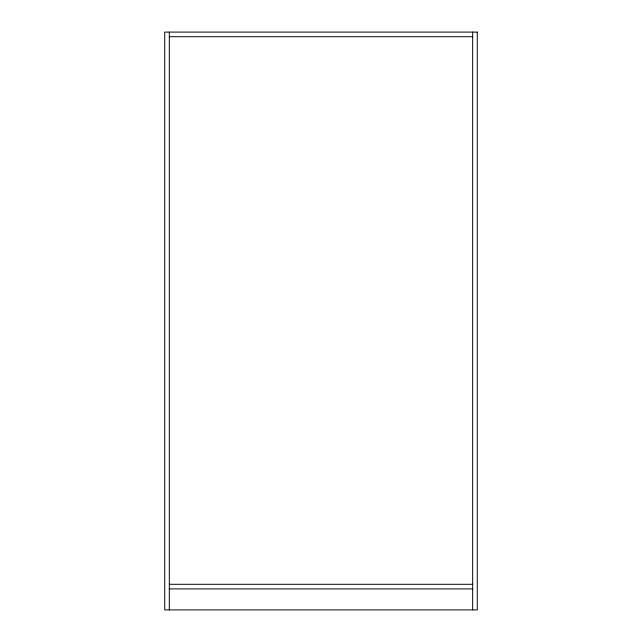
<?xml version="1.0" encoding="UTF-8"?>
<svg xmlns="http://www.w3.org/2000/svg" width="642" height="642" viewBox="0 0 642 642"><rect width="100%" height="100%" fill="white"/><g stroke="black" fill="none" stroke-linecap="round" stroke-linejoin="round"><path stroke-width="0.96" d="M169.319 36.698L472.681 36.698M169.319 584.292L472.681 584.292M169.319 588.891L472.681 588.891M472.681 32.1L472.681 609.9M169.319 32.1L169.319 609.9M477.271 32.1L164.729 32.1L164.729 609.9L477.271 609.9L477.271 32.1"/></g></svg>
